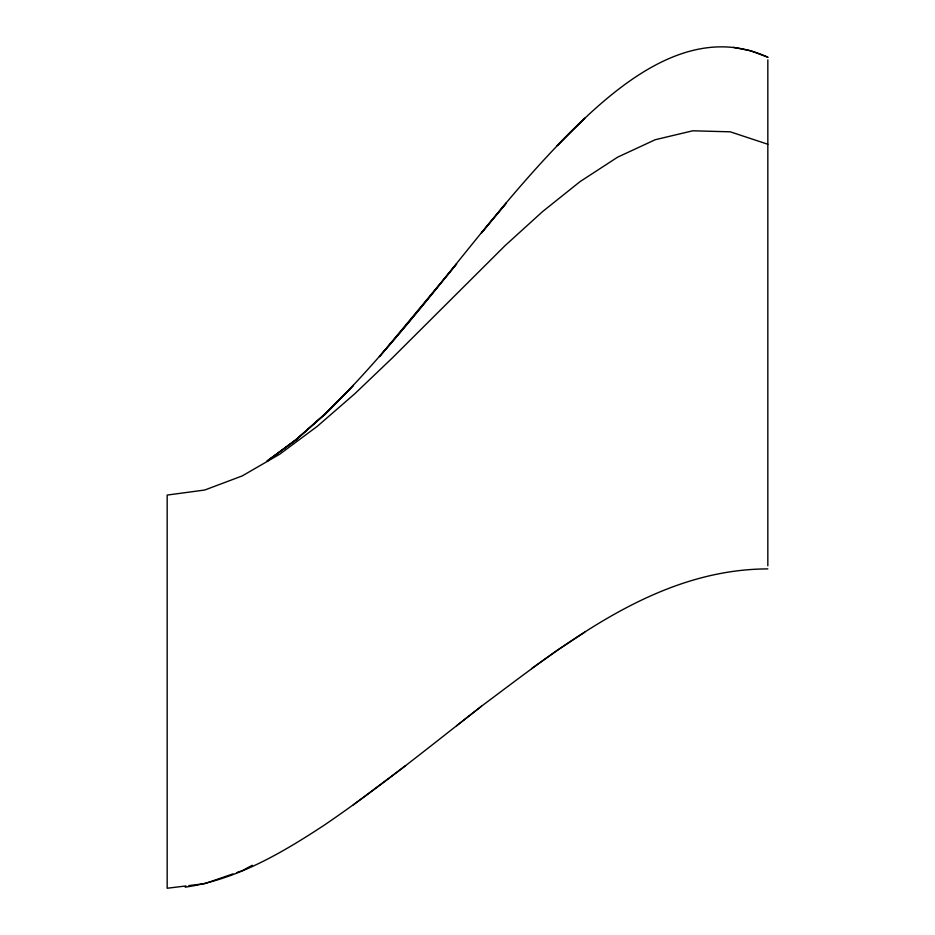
<?xml version="1.0" encoding="UTF-8"?>
<svg xmlns="http://www.w3.org/2000/svg" width="935" height="935" viewBox="0 0 935 935"><rect width="100%" height="100%" fill="white"/><g stroke="black" fill="none" stroke-linecap="round" stroke-linejoin="round"><path stroke-width="1.4" d="M185.188 887.163C236.38 879.8 281.973 852.942 324.527 824.974C378.757 788.006 429.773 746.633 481.443 706.241C566.037 643.14 656.861 569.216 767.834 568.901M456.654 725.735L481.443 706.264M405.591 765.671L353.372 804.848M267.211 460.826L295.869 439.988L324.527 414.591L295.869 439.66L267.211 461.142L295.869 439.988L324.527 414.31L353.372 385.407L324.527 414.813C372.259 367.829 414.462 315.75 456.654 263.857L379.4 356.644C448.707 277.94 508.558 190.763 584.737 118.231L557.167 145.626C609.585 91.724 686.5 19.81 767.834 57.199M531.512 668.607L557.167 650.316L584.737 632.2M252.263 865.296L242.247 870.672L236.882 872.53M232.862 873.921L204.707 883.657L188.823 885.597M185.936 885.959L167.166 888.25L167.166 495.071L204.707 490.033L242.247 475.915L279.787 454.176L317.327 426.278L354.879 393.682L392.419 357.86L505.04 245.671L542.581 211.579L580.121 181.577L617.673 157.138L655.213 139.724L692.753 130.795L730.293 131.823L767.834 144.259M733.449 47.346L750.641 50.794L767.834 57.257M767.834 59.863L767.834 565.792M506.338 203.047L481.443 232.932L506.338 203.047"/></g></svg>
